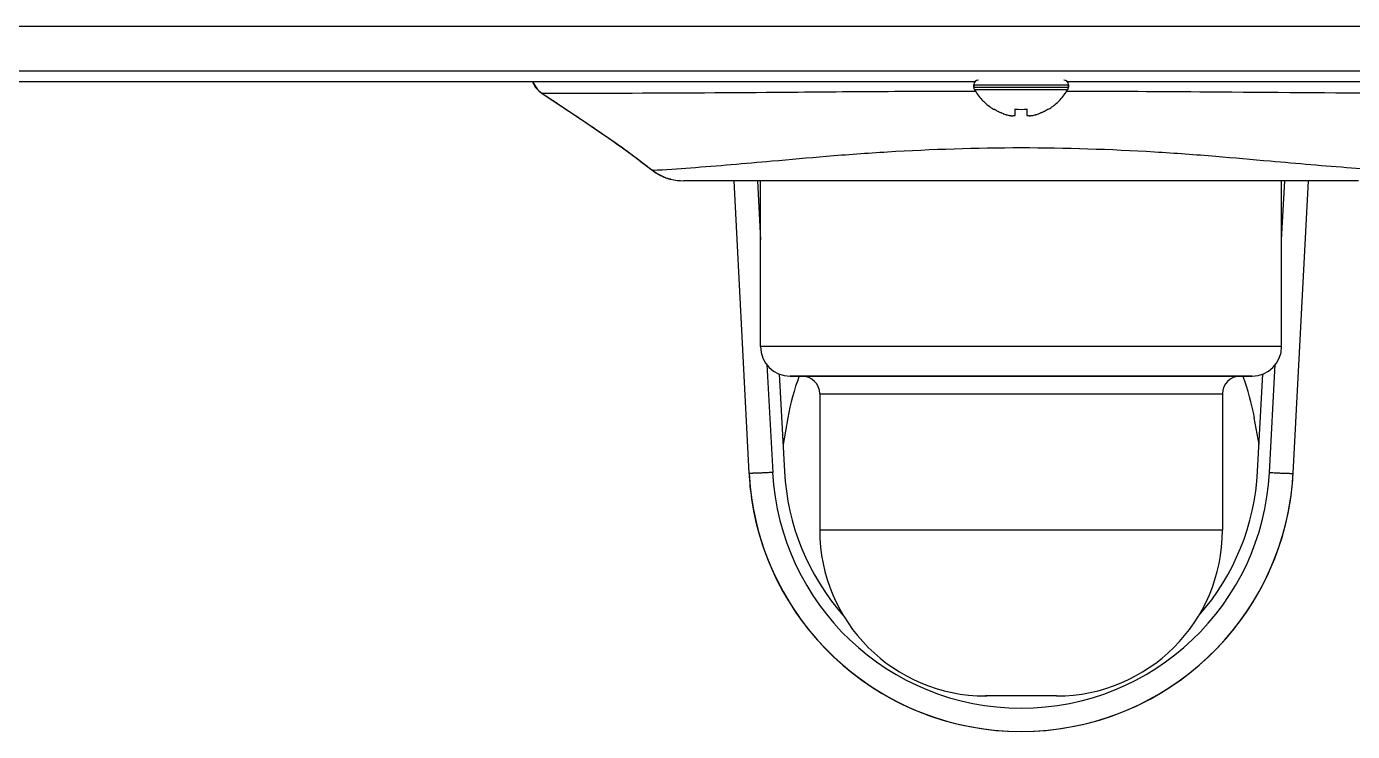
# Model space of a CAD drawing. Header units: millimetres. Extents: x -1584 to 3730, y -1918 to 2655.
# Drawn here: x 411.6 to 523.5, y -195.9 to -136.4 of the extents above; entities that cross this region are included whole.
import ezdxf

# ---------------------------------------------------------------- set-up
doc = ezdxf.new("R2010")
doc.units = ezdxf.units.MM
doc.header["$LTSCALE"] = 65.395
doc.layers.get('0').update_dxf_attribs({"linetype": 'CONTINUOUS'})
doc.layers.add('ASSI', color=7, linetype='CONTINUOUS')
doc.layers.add('GEOM', color=7, linetype='CONTINUOUS')

msp = doc.modelspace()

# ---------------------------------------------------------------- linework, layer by layer
at = {"linetype": 'Continuous'}
for p, q in [((493.26, -143.43), (493.26, -143.39)), ((495.06, -143.95), (495.06, -143.39)), ((496.06, -143.39), (496.06, -143.95)), ((497.86, -143.39), (497.86, -143.43))]:
    msp.add_line(p, q, dxfattribs=at)
for centre, radius, start, end in [((495.76, -139.33), 4.8, 210.3012, 223.1766), ((495.36, -139.33), 4.8, 316.8234, 329.6988), ((495.76, -139.33), 4.8, 223.1766, 227.1654), ((495.76, -139.33), 4.8, 227.1654, 238.3799), ((495.36, -139.33), 4.8, 301.6201, 312.8346), ((495.36, -139.33), 4.8, 312.8346, 316.8234), ((495.76, -139.33), 4.8, 238.3799, 238.6273), ((495.75, -139.34), 4.75, 238.4659, 241.0313), ((495.74, -139.35), 4.75, 241.0316, 241.9926), ((495.74, -139.35), 4.75, 241.9926, 243.3187), ((495.74, -139.35), 4.74, 243.3188, 244.4598), ((495.74, -139.36), 4.74, 244.4598, 245.4278), ((495.74, -139.36), 4.73, 245.4278, 246.6825), ((495.73, -139.36), 4.73, 246.6826, 247.4526), ((495.73, -139.37), 4.72, 247.4524, 248.9975), ((495.73, -139.38), 4.72, 248.9977, 249.4819), ((495.73, -139.39), 4.7, 249.4813, 251.5344), ((495.72, -139.41), 4.68, 251.535, 252.6227), ((495.71, -139.42), 4.67, 252.6228, 253.6051), ((495.71, -139.45), 4.64, 253.6036, 255.6824), ((494.81, -141.96), 2.01, 262.7259, 264.7415), ((494.81, -141.98), 1.98, 264.7442, 265.3991), ((494.81, -141.99), 1.97, 265.3984, 266.7833), ((494.81, -142), 1.96, 266.7841, 267.6235), ((494.81, -142.01), 1.96, 267.6234, 268.8455), ((494.81, -142.01), 1.95, 268.8459, 269.8005), ((494.81, -142.01), 1.95, 269.8006, 270.9258), ((494.81, -142.01), 1.95, 270.9261, 271.9964), ((494.81, -142), 1.96, 271.9964, 273.0228), ((494.81, -141.99), 1.97, 273.0233, 274.286), ((494.81, -141.98), 1.98, 274.2856, 275.1372), ((494.8, -141.96), 2.01, 275.1401, 277.2744), ((495.56, -139.63), 3.8, 262.4351, 277.5649), ((496.31, -141.96), 2.01, 262.7256, 264.8598), ((496.31, -141.98), 1.98, 264.8627, 265.7144), ((496.31, -141.99), 1.97, 265.714, 266.9766), ((496.31, -142), 1.96, 266.9771, 268.0037), ((496.31, -142.01), 1.95, 268.0037, 269.0738), ((496.31, -142.01), 1.95, 269.0741, 270.1995), ((496.31, -142.01), 1.95, 270.1995, 271.1541), ((496.31, -142.01), 1.95, 271.1545, 272.3767), ((496.31, -142), 1.96, 272.3765, 273.2159), ((496.31, -141.99), 1.97, 273.2167, 274.6016), ((496.31, -141.98), 1.98, 274.6009, 275.2558), ((496.3, -141.96), 2.01, 275.2585, 277.2741), ((495.41, -139.45), 4.64, 284.3176, 286.3964), ((495.4, -139.42), 4.67, 286.3949, 287.3772), ((495.4, -139.41), 4.68, 287.3773, 288.465), ((495.39, -139.39), 4.7, 288.4656, 290.5187), ((495.39, -139.38), 4.72, 290.5181, 291.0023), ((495.39, -139.37), 4.72, 291.0025, 292.5476), ((495.38, -139.36), 4.73, 292.5474, 293.3174), ((495.38, -139.36), 4.73, 293.3175, 294.5722), ((495.38, -139.36), 4.74, 294.5722, 295.5402), ((495.38, -139.35), 4.74, 295.5402, 296.6812), ((495.38, -139.35), 4.75, 296.6813, 298.0074), ((495.37, -139.35), 4.75, 298.0074, 298.9684), ((495.37, -139.34), 4.75, 298.9687, 301.5341), ((495.36, -139.33), 4.8, 301.3727, 301.6201)]:
    msp.add_arc(centre, radius, start, end, dxfattribs=at)
at = {"layer": 'ASSI', "linetype": 'Continuous'}
for p, q in [((491.56, -141.35), (491.56, -141.55)), ((491.56, -141.55), (491.56, -141.35)), ((491.56, -141.35), (499.56, -141.35)), ((491.56, -141.55), (499.56, -141.55)), ((491.61, -141.75), (499.5, -141.75)), ((499.56, -141.35), (499.56, -141.55)), ((499.56, -141.55), (499.56, -141.35)), ((473.56, -163.45), (473.56, -149.45)), ((517.56, -163.45), (517.56, -149.45)), ((478.56, -167.45), (478.56, -178.95)), ((512.56, -167.45), (512.56, -178.95))]:
    msp.add_line(p, q, dxfattribs=at)
for centre, radius, start, end in [((491.96, -141.35), 0.4, 90, 180), ((499.16, -141.35), 0.4, 0, 90), ((491.96, -141.55), 0.4, 180, 193.4759), ((491.96, -141.55), 0.4, 180, 193.4584), ((491.96, -141.55), 0.4, 193.4759, 196.8253), ((491.96, -141.55), 0.4, 193.4584, 196.8427), ((491.96, -141.55), 0.4, 196.8253, 210.3012), ((491.96, -141.55), 0.4, 196.8427, 210.3012), ((495.76, -139.33), 4.8, 210.3012, 223.1927), ((495.36, -139.33), 4.8, 316.8073, 329.6988), ((499.16, -141.55), 0.4, 329.6988, 343.1747), ((499.16, -141.55), 0.4, 329.6988, 343.1573), ((499.16, -141.55), 0.4, 343.1747, 346.5241), ((499.16, -141.55), 0.4, 343.1573, 346.5416), ((499.16, -141.55), 0.4, 346.5241, 360), ((499.16, -141.55), 0.4, 346.5416, 360), ((495.76, -139.33), 4.8, 223.1927, 227.1511), ((495.76, -139.33), 4.8, 227.1511, 238.4029), ((495.36, -139.33), 4.8, 301.5971, 312.8489), ((495.36, -139.33), 4.8, 312.8489, 316.8073), ((495.76, -139.33), 4.8, 238.4029, 238.6273), ((495.36, -139.33), 4.8, 301.3727, 301.5971)]:
    msp.add_arc(centre, radius, start, end, dxfattribs=at)
at = {"layer": 'GEOM', "linetype": 'Continuous'}
for p, q in [((731.34, -136.43), (259.78, -136.43)), ((731.34, -140.21), (259.78, -140.21)), ((259.78, -141.08), (491.56, -141.08)), ((454.32, -141.08), (454.35, -141.17)), ((454.47, -141.37), (454.58, -141.57)), ((454.74, -141.75), (454.9, -141.92)), ((454.89, -141.91), (455.09, -142.06)), ((455.09, -142.05), (455.09, -142.06)), ((455.09, -142.06), (455.09, -142.06)), ((455.09, -142.06), (455.28, -142.18)), ((491.56, -141.08), (491.67, -141.08)), ((499.45, -141.08), (499.56, -141.08)), ((499.56, -141.08), (731.34, -141.08)), ((455.28, -142.18), (455.3, -142.2)), ((455.31, -142.19), (455.3, -142.2)), ((459.73, -145.15), (459.72, -145.16)), ((459.72, -145.16), (459.72, -145.16)), ((459.78, -145.19), (460.77, -145.87)), ((461.37, -146.3), (461.91, -146.68)), ((462.45, -147.08), (462.95, -147.44)), ((463.41, -147.79), (463.82, -148.11)), ((464.38, -148.54), (464.38, -148.54)), ((464.38, -148.54), (464.38, -148.54)), ((464.38, -148.54), (464.47, -148.6)), ((464.47, -148.6), (464.38, -148.54)), ((464.39, -148.54), (464.47, -148.6)), ((464.47, -148.6), (464.89, -148.88)), ((465.28, -149.07), (465.43, -149.15)), ((465.43, -149.15), (465.73, -149.26)), ((465.73, -149.26), (465.79, -149.28)), ((465.79, -149.28), (465.88, -149.3)), ((465.88, -149.3), (465.92, -149.32)), ((465.88, -149.3), (465.92, -149.32)), ((465.92, -149.32), (465.92, -149.32)), ((465.93, -149.32), (465.92, -149.32)), ((465.98, -149.33), (465.93, -149.32)), ((465.93, -149.32), (465.98, -149.33)), ((465.93, -149.32), (465.98, -149.33)), ((465.98, -149.33), (465.98, -149.33)), ((472.31, -149.45), (467.07, -149.45)), ((471.3, -149.45), (472.59, -174.15)), ((472.55, -149.45), (472.31, -149.45)), ((495.56, -149.45), (472.55, -149.45)), ((473.3, -149.45), (473.56, -154.45)), ((518.45, -149.45), (495.56, -149.45)), ((517.56, -154.45), (517.82, -149.45)), ((518.57, -149.45), (518.45, -149.45)), ((518.53, -174.15), (519.82, -149.45)), ((518.81, -149.45), (518.57, -149.45)), ((524.05, -149.45), (518.81, -149.45)), ((478.24, -163.45), (473.56, -163.45)), ((478.31, -163.45), (478.24, -163.45)), ((479.39, -163.45), (478.31, -163.45)), ((479.43, -163.45), (479.39, -163.45)), ((495.56, -163.45), (479.43, -163.45)), ((511.68, -163.45), (495.56, -163.45)), ((511.73, -163.45), (511.68, -163.45)), ((512.81, -163.45), (511.73, -163.45)), ((512.88, -163.45), (512.81, -163.45)), ((517.56, -163.45), (512.88, -163.45)), ((474.11, -164.98), (474.59, -174.08)), ((516.53, -174.08), (517.01, -164.98)), ((475.15, -165.76), (475.59, -174)), ((476.12, -165.95), (476.06, -165.95)), ((476.08, -165.95), (476.22, -165.95)), ((477.06, -165.95), (476.12, -165.95)), ((476.22, -165.95), (477.06, -165.95)), ((482.83, -165.95), (477.06, -165.95)), ((477.06, -165.95), (482.83, -165.95)), ((482.91, -165.95), (482.83, -165.95)), ((482.83, -165.95), (508.29, -165.95)), ((508.21, -165.95), (482.91, -165.95)), ((508.29, -165.95), (508.21, -165.95)), ((514.06, -165.95), (508.29, -165.95)), ((508.29, -165.95), (514.06, -165.95)), ((514.98, -165.95), (514.06, -165.95)), ((514.06, -165.95), (514.9, -165.95)), ((514.9, -165.95), (514.98, -165.95)), ((515.06, -165.95), (514.98, -165.95)), ((514.98, -165.95), (515.04, -165.95)), ((515.53, -174), (515.96, -165.76)), ((478.56, -167.45), (512.56, -167.45)), ((475.86, -169.48), (475.47, -171.72)), ((515.65, -171.72), (515.25, -169.48)), ((495.56, -178.95), (478.56, -178.95)), ((512.56, -178.95), (495.56, -178.95)), ((492.58, -192.95), (492.56, -192.95)), ((492.56, -192.95), (492.66, -192.95)), ((492.89, -192.95), (492.56, -192.95)), ((495.56, -192.95), (492.58, -192.95)), ((495.56, -192.95), (492.89, -192.95)), ((498.56, -192.95), (495.56, -192.95)), ((498.46, -192.95), (495.56, -192.95)), ((498.54, -192.95), (498.46, -192.95))]:
    msp.add_line(p, q, dxfattribs=at)
for points in [[(454.32, -141.08), (454.35, -141.16), (454.58, -141.57), (454.89, -141.91)], [(454.35, -141.17), (454.35, -141.18), (454.47, -141.37)], [(454.58, -141.57), (454.59, -141.58), (454.74, -141.75)], [(454.9, -141.92), (454.91, -141.92), (455.09, -142.06)], [(455.09, -142.06), (455.12, -142.08), (455.2, -142.13)], [(455.3, -142.2), (456.79, -143.19), (458.36, -144.24), (459.72, -145.16)], [(459.72, -145.16), (460.77, -145.87), (461.91, -146.68), (462.94, -147.44), (463.82, -148.1), (464.38, -148.54)], [(463.82, -148.11), (463.83, -148.11), (464.38, -148.54)], [(464.47, -148.6), (464.89, -148.88), (465.28, -149.07)], [(465.28, -149.07), (465.43, -149.15), (465.43, -149.15)], [(465.43, -149.15), (465.43, -149.15), (465.73, -149.26)], [(465.73, -149.26), (465.79, -149.28), (465.79, -149.28)]]:
    msp.add_lwpolyline(points, dxfattribs=at)
for centre, radius, start, end in [((427.39, -183.92), 50.21, 56.3689, 56.5156), ((425.91, -186.15), 52.88, 56.2307, 56.3686), ((467.19, -144.97), 4.54, 233.2123, 233.4238), ((467.19, -144.97), 4.53, 233.4209, 240.7095), ((467.09, -145.13), 4.34, 240.7454, 245.2918), ((467.03, -145.27), 4.19, 245.2852, 251.0881), ((467.01, -145.31), 4.15, 251.1172, 252.0652), ((467.02, -145.3), 4.16, 252.0635, 252.3806), ((466.96, -145.48), 3.97, 252.3718, 254.8005), ((467.25, -144.43), 5.06, 254.7692, 254.8989), ((467.07, -144.45), 5, 257.3937, 269.9933), ((476.06, -163.45), 2.5, 180, 270), ((515.06, -163.45), 2.5, 270, 360), ((495.56, -172.95), 20, 159.4741, 170), ((477.06, -167.45), 1.5, 0, 90), ((514.06, -167.45), 1.5, 90, 180), ((495.56, -172.95), 20, 10, 20.5259), ((495.56, -172.95), 23, 183, 188.3711), ((495.56, -172.95), 23, 183, 357), ((495.56, -172.95), 23, 183, 188.3717), ((495.56, -172.95), 23, 183, 188.4071), ((495.56, -172.98), 21, 183, 357), ((495.56, -172.95), 20, 183, 221.2289), ((495.56, -172.95), 20, 318.7711, 357), ((495.56, -172.95), 23, 351.6244, 357), ((495.56, -172.95), 23, 351.6246, 357), ((495.56, -172.95), 23, 351.5947, 357), ((495.56, -172.95), 23, 188.3711, 351.6244), ((495.56, -172.95), 23, 188.4071, 351.5947), ((492.56, -178.95), 14, 180, 270), ((498.56, -178.95), 14, 270, 360)]:
    msp.add_arc(centre, radius, start, end, dxfattribs=at)
for points, knots in [([(454.35, -141.08), (454.42, -141.27), (454.62, -141.64), (454.92, -141.93), (455.09, -142.05)], [0, 0, 0, 0, 0.501026, 1, 1, 1, 1]), ([(455.09, -142.05), (456.76, -142.05), (463.09, -142.06), (472.27, -142), (482.8, -141.91), (488.68, -141.88), (491.7, -141.88)], [0, 0, 0, 0, 0.136897, 0.518167, 0.752564, 1, 1, 1, 1]), ([(499.41, -141.88), (503.41, -141.89), (512.61, -141.94), (524.82, -142.05), (533.02, -142.06), (536.02, -142.05)], [0, 0, 0, 0, 0.327532, 0.754057, 1, 1, 1, 1]), ([(459.73, -145.15), (460.17, -145.45), (461.76, -146.53), (463.3, -147.68), (464.39, -148.54)], [0, 0, 0, 0, 0.278114, 1, 1, 1, 1]), ([(526.65, -148.6), (525.58, -148.53), (522.23, -148.31), (517.35, -147.88), (511.81, -147.38), (504.81, -146.87), (495.56, -146.56), (486.31, -146.87), (479.31, -147.38), (473.77, -147.88), (468.89, -148.31), (465.53, -148.53), (464.47, -148.6)], [0, 0, 0, 0, 0.051252, 0.161872, 0.235839, 0.31899, 0.499999, 0.681009, 0.764159, 0.838127, 0.948747, 1, 1, 1, 1]), ([(474.59, -174.08), (474.46, -174.09), (474.2, -174.1), (473.83, -174.12), (473.49, -174.14), (473.19, -174.15), (472.98, -174.15), (472.83, -174.16), (472.75, -174.16), (472.68, -174.16), (472.63, -174.16), (472.61, -174.16), (472.59, -174.16), (472.59, -174.15)], [0, 0, 0, 0, 0.194859, 0.382573, 0.555333, 0.706737, 0.831065, 0.881483, 0.923444, 0.956525, 0.980387, 0.994878, 1, 1, 1, 1]), ([(516.53, -174.08), (516.66, -174.09), (516.91, -174.1), (517.28, -174.12), (517.62, -174.14), (517.92, -174.15), (518.14, -174.15), (518.28, -174.16), (518.37, -174.16), (518.43, -174.16), (518.48, -174.16), (518.51, -174.16), (518.53, -174.16), (518.53, -174.15)], [0, 0, 0, 0, 0.194859, 0.382573, 0.555333, 0.706737, 0.831065, 0.881483, 0.923444, 0.956525, 0.980387, 0.994878, 1, 1, 1, 1])]:
    msp.add_open_spline(points, degree=3, knots=knots, dxfattribs=at)
msp.add_open_spline([(455.31, -142.19), (456.78, -143.17), (458.26, -144.16), (459.73, -145.15)], degree=3, dxfattribs=at)

doc.saveas('drawing.dxf')
